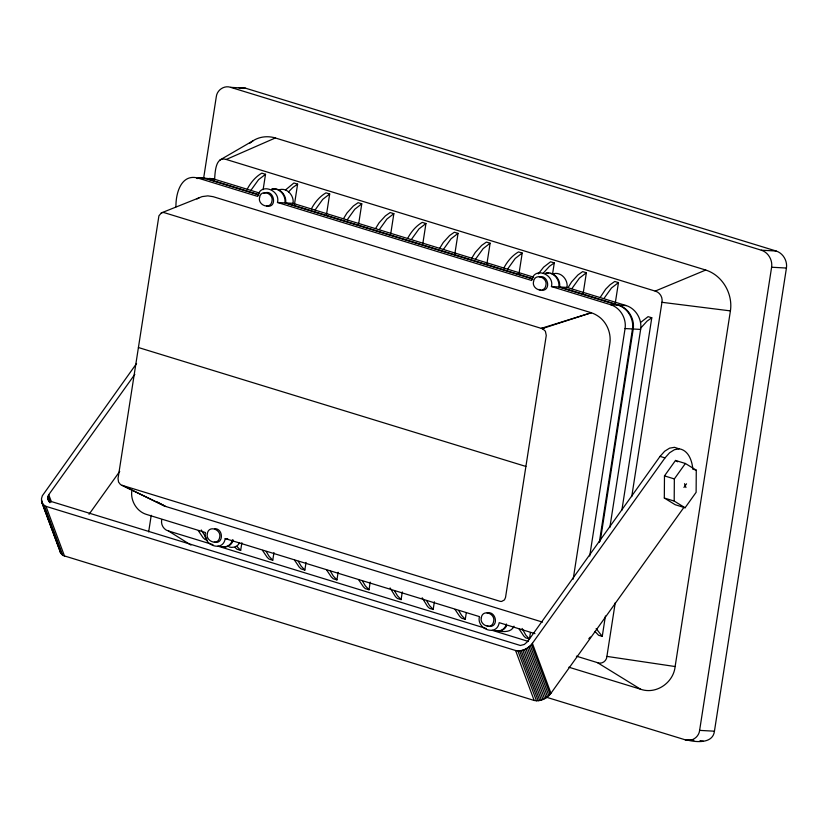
<?xml version="1.0" encoding="UTF-8"?>
<svg xmlns="http://www.w3.org/2000/svg" width="828" height="828" viewBox="0 0 828 828"><rect width="100%" height="100%" fill="white"/><g stroke="black" fill="none" stroke-linecap="round" stroke-linejoin="round"><path stroke-width="1.24" d="M664.315 498.032L664.48 475.893L675.513 460.451L685.387 463.483L696.276 470.19L696.12 492.329L685.077 507.761L675.203 504.728L664.315 498.032L674.189 501.064L685.077 507.761M674.189 501.064L674.344 478.926L685.387 463.483M589.712 556.054L625.068 328.55C626.61 318.573 620.42 307.799 610.671 304.725L551.438 286.55C554.719 274.213 533.967 266.171 531.69 280.495L277.473 202.477C280.764 190.14 260.013 182.098 257.736 196.422L198.492 178.237C181.042 173 175.639 193.742 175.96 206.803M532.932 279.005L284.884 202.891C286.157 195.491 279.253 187.211 271.501 189.177M532.445 278.674L285.629 202.932C286.892 195.532 279.999 187.252 272.246 189.219M533.677 277.183L293.04 203.336C294.302 195.936 287.409 187.666 279.657 189.622M599.306 542.402L632.478 328.964C634.02 318.987 627.831 308.202 618.081 305.139L558.848 286.964C559.656 281.241 556.178 275.175 550.62 273.344M600.248 541.16L633.223 329.006C634.765 319.028 628.566 308.244 618.826 305.18L559.593 286.995C560.918 279.212 553.456 271.098 545.466 273.25M609.843 527.519L640.634 329.42C642.176 319.442 635.976 308.658 626.237 305.584L567.004 287.409C568.267 280.009 561.374 271.739 553.621 273.695M683.576 507.854L550.962 693.264C547.163 698.283 540.56 701.854 534.174 700.457L62.731 555.402L60.444 552.473L41.866 502.524L41.483 498.725L42.331 495.775L136.568 363.502M679.043 448.817L674.489 447.327L669.583 448.155L664.656 451.239L660.061 456.383L527.571 641.628L524.31 644.453L520.357 645.478L48.862 500.785L47.538 498.145L48.748 494.699L134.829 374.339M131.849 490.528C130.306 500.505 136.506 511.29 146.245 514.354L205.479 532.539C202.198 544.876 222.949 552.907 225.226 538.593L227.7 538.728M161.708 519.777C160.663 524.538 163.675 529.806 168.477 530.986L212.982 544.648M631.743 496.603L661.945 302.303C662.98 297.542 659.978 292.274 655.165 291.094L226.23 159.462C214.99 155.964 215.166 173.611 214.555 179.748M568.836 667.202L640.572 689.206C656.149 694.806 673.526 682.676 675.13 666.54L730.41 310.893C733.049 293.785 722.43 275.3 705.725 270.042L275.341 137.965C267.899 135.678 259.506 136.558 252.944 140.843L219.937 160.001M545.776 697.031L685.222 739.818C691.711 742.147 698.956 737.096 699.619 730.379L771.613 267.227C772.721 260.096 768.291 252.395 761.336 250.201L230.681 87.354C224.191 85.025 216.957 90.086 216.284 96.804L203.595 178.465M688.492 740.346C697.176 742.292 712.949 743.534 714.44 731.196L786.434 268.044C787.542 260.913 783.112 253.213 776.157 251.019L245.502 88.182L239.054 88.058M148.657 531.886L151.234 515.306M263.138 189.602L265.519 174.294L261.814 173.155C255.428 176.819 250.625 182.719 247.22 189.167M235.08 547.453L236.974 549.233L240.679 550.372L241.869 542.713M294.437 204.557L297.604 184.137L293.899 182.998L285.515 189.943M262.507 550.382L267.165 557.296L269.059 559.076L272.764 560.214L273.954 552.566M326.522 214.4L329.689 193.98L325.994 192.852C319.608 196.515 314.795 202.415 311.39 208.853M294.602 560.225L299.25 567.149L301.144 568.929L304.849 570.068L306.039 562.409M358.607 224.243L361.774 203.833L358.079 202.694L353.339 206.017L346.994 212.972L343.475 218.706M326.687 570.078L331.335 576.992L333.229 578.772L336.934 579.91L338.124 572.251M390.692 234.096L393.859 213.676L390.164 212.537L385.424 215.86L379.079 222.825L375.56 228.549M358.772 579.921L363.42 586.835L365.314 588.625L369.019 589.753L370.209 582.105M422.777 243.939L425.944 223.519L422.249 222.39C415.863 226.054 411.05 231.954 407.645 238.392M390.081 587.932L395.505 596.688L397.399 598.468L401.104 599.607L402.294 591.948M454.862 253.782L458.039 233.372L454.334 232.233L449.594 235.556L443.249 242.511L439.73 248.245M422.166 597.775L427.59 606.531L429.484 608.311L433.189 609.449L434.379 601.79M486.947 263.635L490.124 243.215L486.419 242.076L481.679 245.398L475.334 252.364L471.815 258.088M455.027 609.46L459.685 616.374L461.579 618.164L465.274 619.292L466.267 612.917M519.032 273.478L522.209 253.057L518.504 251.929C512.118 255.593 507.305 261.493 503.9 267.941M552.7 273.116L554.294 262.911L550.589 261.772L543.613 267.165L538.272 273.902M519.197 629.156L523.855 636.07L525.749 637.85L529.444 638.988L530.438 632.602M583.202 293.174L586.379 272.754L582.674 271.615L577.944 274.937L571.589 281.903L568.07 287.626M615.287 303.017L618.464 282.596L614.759 281.468L610.029 284.78L605.661 289.189L600.165 297.48M573.193 579.145L609.853 343.299C611.209 334.098 607.659 324.348 600.735 318.149A33.472 27.748 77.7 0 0 591.327 312.746L213.138 196.681L207.849 195.863L202.125 196.598L161.346 212.91L158.914 215.839L118.031 478.532L118.549 482.062L120.319 484.359A6.438 5.341 77.7 0 0 122.151 485.343L164.472 506.001M594.928 631.433L598.561 635.242L602.256 636.38L605.423 615.991M621.869 510.214L651.781 317.786L648.076 316.648L641.089 322.092M576.402 656.169L597.412 662.617C601.78 664.542 606.758 661.044 606.903 656.397L615.245 602.701M232.389 539.887C231.519 544.896 225.951 548.188 221.117 546.563M233.123 539.928C232.254 544.938 226.686 548.229 221.863 546.604M506.343 623.96C505.484 628.97 499.915 632.261 495.082 630.636M250.915 190.305L258.553 179.686L265.519 174.294M315.095 209.991L322.723 199.372L329.689 193.98M347.18 219.844L354.808 209.225L361.774 203.833M379.265 229.687L386.893 219.068L393.859 213.676M411.35 239.53L418.978 228.911L425.944 223.519M443.435 249.383L451.063 238.764L458.039 233.372M475.52 259.226L483.148 248.607L490.124 243.215M507.605 269.069L515.233 258.45L522.209 253.057M571.775 288.765L579.403 278.146L586.379 272.754M603.86 298.608L611.488 287.989L618.464 282.596M239.571 542.837C237.76 546.563 233.144 548.219 229.273 547.008M506.581 625.751C504.852 629.839 500.05 632.033 495.827 630.677M513.991 626.165C511.476 632.395 503.89 631.909 498.435 631.102M89.041 514.291L119.729 471.38M41.866 502.524L43.128 504.542L46.026 506.374L515.596 650.508C521.982 651.895 528.585 648.334 532.383 643.315L664.998 457.905L669.593 452.761L674.52 449.666L679.426 448.838C688.751 450.484 692.156 461.103 692.85 469.352M683.938 487.444L686.536 483.811M640.675 328.157L647.041 321.14L651.781 317.786M543.209 273.188L549.554 266.223L554.294 262.911M288.506 191.858L292.874 187.459L297.604 184.137M588.822 638.667L590.395 637.032M249.911 143.182L252.944 140.843M196.95 198.968L199.444 197.581M263.966 193.431C273.809 187.863 278.218 208.542 266.575 206.068M226.23 159.462L275.341 137.965M655.165 291.094L705.725 270.042M161.346 212.91L162.567 212.568A6.438 5.341 77.7 0 1 164.524 212.744L542.889 328.861M542.143 328.623L591.327 312.736L541.357 328.343L543.934 328.488M196.878 178.475L202.073 177.948M197.623 178.517L199.817 178.072M546.211 273.292L548.757 272.961M539.37 276.842C547.836 274.472 551.5 290.028 542.174 290.4M487.123 612.958C495.589 610.588 499.253 626.144 489.917 626.517M230.681 87.354L245.502 88.182M198.492 178.237L205.903 178.651L258.967 194.932M201.339 177.906L214.059 179.096L259.723 193.11M277.473 202.477L284.884 202.891M285.629 202.932L293.04 203.336M761.336 250.201L776.157 251.019M771.613 267.227L786.434 268.044M551.438 286.55L558.848 286.964M559.593 286.995L567.004 287.409M610.671 304.725L618.081 305.139M618.826 305.18L626.237 305.584M625.068 328.55L632.478 328.964M633.223 329.006L640.634 329.42M699.619 730.379L714.44 731.196M685.222 739.818L693.874 740.304M209.484 178.362L214.059 179.096M703.314 741.174L700.043 740.646M661.945 302.303L730.41 310.893M606.903 656.397L675.13 666.54M214.752 528.678C223.529 528.492 223.788 544.555 214.328 542.185M203.626 178.113L205.903 178.651M206.648 178.693L258.481 194.601M660.061 456.383L664.998 457.905M693.802 469.424L696.276 470.19M664.48 475.893L674.344 478.926M138.4 347.522L525.894 466.443M157.361 502.006L165.579 506.425L542.537 622.107M225.226 538.593L479.443 616.612C476.162 628.949 496.914 636.98 499.191 622.666L534.981 633.648M207.352 540.146L204.889 539.39L202.995 537.61L198.337 530.686M217.93 546.159L486.171 628.483M492.349 630.377L528.192 641.379M538.976 289.417L540.539 290.142M486.729 625.533L488.292 626.258M165.579 506.425L122.151 485.343L499.77 601.221A6.438 5.341 77.7 0 0 501.727 601.397L504.459 599.886L505.535 597.443L546.263 335.433L545.393 331.241L542.785 328.871M675.513 460.451L677.697 461.796M597.412 662.617L640.572 689.206M168.477 530.986L190.937 545.062M602.256 636.38L596.16 628.576M529.444 638.988L525.821 635.148L522.126 628.452M465.274 619.292L461.651 615.452L458.733 610.598M433.189 609.449L429.566 605.61L426.648 600.755M401.104 599.607L397.481 595.767L394.552 590.902M369.019 589.753L365.396 585.913L362.467 581.059M336.934 579.91L333.311 576.071L330.382 571.216M304.849 570.068L301.226 566.228L298.297 561.363M272.764 560.214L269.131 556.375L266.212 551.52M240.679 550.372L237.046 546.532M206.7 538.738L201.266 529.992M684.518 483.697L685.946 487.547M532.383 643.315L550.962 693.264M531.472 644.474L550.051 694.423M530.272 645.716L548.85 695.665M528.947 646.865L547.525 696.814M527.508 647.9L546.087 697.849M525.987 648.8L544.565 698.749M524.414 649.545L542.992 699.494M522.81 650.135L541.388 700.084M521.195 650.56L539.773 700.509M519.611 650.798L538.19 700.747M517.883 650.86L536.461 700.809M515.596 650.508L534.174 700.457M48.748 494.699L51.408 501.83M47.972 496.075L50.177 502.027M47.724 496.779L49.928 502.731M47.579 497.473L48.904 501.043M47.538 498.145L48.862 501.706M46.026 506.374L64.605 556.323M44.153 505.453L62.731 555.402M43.128 504.542L61.707 554.491M41.4 500.06L59.978 550.02M41.524 501.333L60.982 553.549M60.102 551.282L60.444 552.473M207.331 533.563C205.282 541.284 218.25 546.304 219.679 537.351C221.728 529.641 208.759 524.621 207.331 533.563M259.578 197.447C257.529 205.168 270.497 210.188 271.926 201.235C273.975 193.524 261.006 188.505 259.578 197.447M481.296 617.636C479.246 625.357 492.215 630.377 493.633 621.424C495.693 613.714 482.724 608.694 481.296 617.636M533.542 281.52C531.493 289.241 544.462 294.261 545.88 285.308C547.939 277.597 534.971 272.578 533.542 281.52"/></g></svg>
